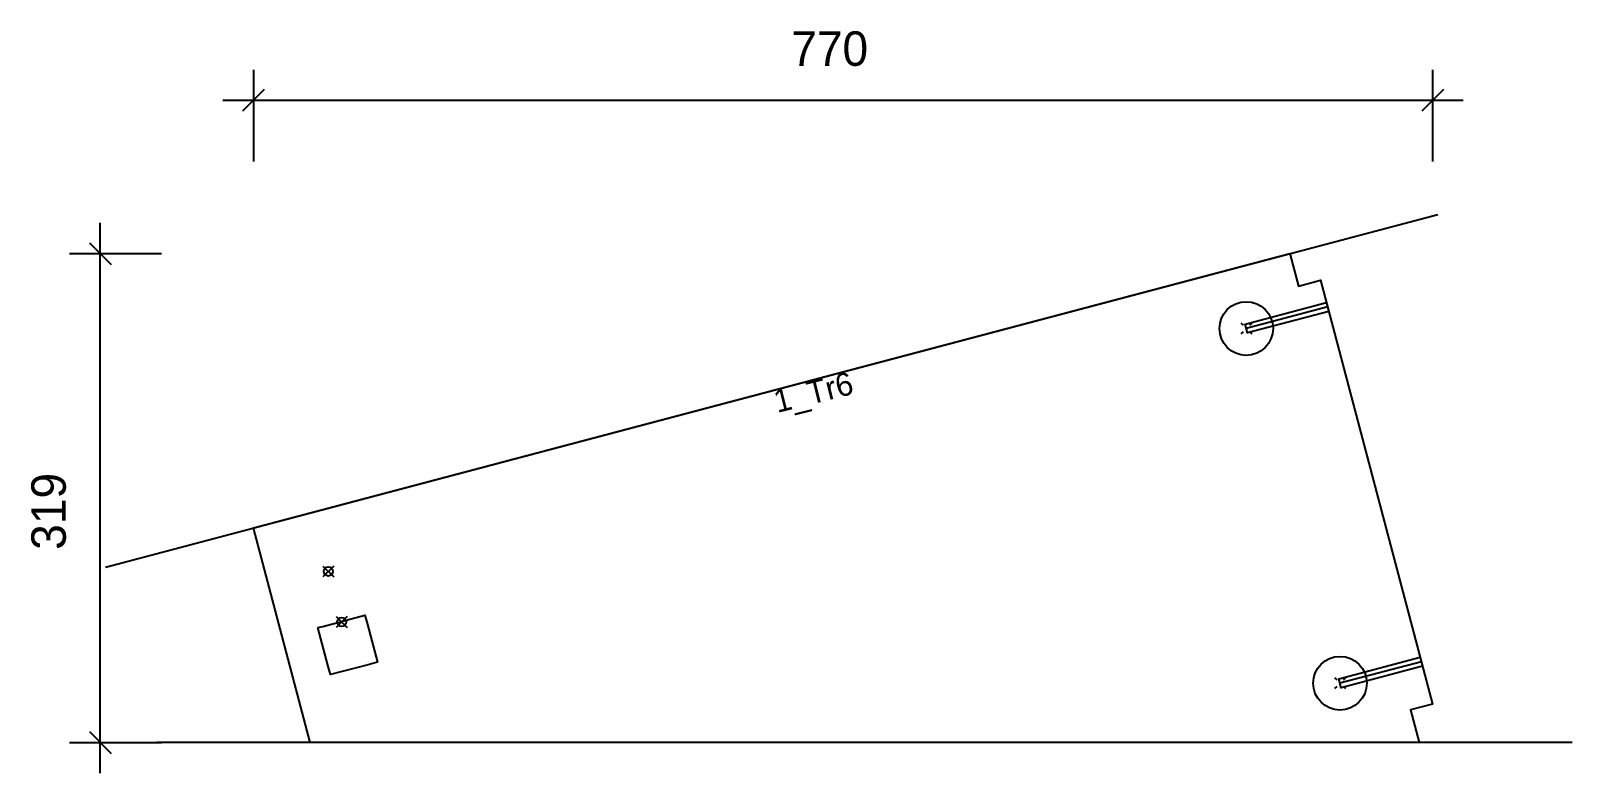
# Model space of a CAD drawing. Header units: millimetres. Extents: x -145 to 861, y -20 to 464.
import ezdxf
from ezdxf.enums import TextEntityAlignment as Align

# ---------------------------------------------------------------- set-up
doc = ezdxf.new("R2010")
doc.units = ezdxf.units.MM
for name, color, linetype in [('CONTOUR', 7, 'CONTINUOUS'), ('CUT_', 7, 'CONTINUOUS'), ('DIMLINES', 7, 'CONTINUOUS'), ('DIMLINESTEXT', 7, 'CONTINUOUS'), ('DRILLINGSOTHER', 7, 'CONTINUOUS'), ('DRILLINGSSIDE', 7, 'CONTINUOUS'), ('EXTRATREADBACKPROFILELINES', 7, 'CONTINUOUS'), ('EXTRATREADBACKPROFILELINESTEXT', 7, 'CONTINUOUS'), ('EXTRATREADFRONTPROFILELINES', 7, 'CONTINUOUS')]:
    doc.layers.add(name, color=color, linetype=linetype)

msp = doc.modelspace()

# ---------------------------------------------------------------- linework, layer by layer
at = {"layer": 'CONTOUR', "color": 0, "linetype": '0'}
msp.add_lwpolyline([(676.739, 319.027), (682.363, 297.758), (696.865, 301.593), (769.978, 25.104), (755.477, 21.269), (761.101, 0), (37.04, 0), (0, 140.074), (676.739, 319.027)], dxfattribs=at)
at = {"layer": 'CUT_', "color": 1, "linetype": '1'}
msp.add_lwpolyline([(42.169, 74.975), (45.238, 75.787), (57.516, 79.033), (60.586, 79.845), (72.864, 83.092), (74.487, 76.953), (80.98, 52.397), (74.841, 50.774), (50.286, 44.28), (48.662, 50.419), (42.169, 74.975)], dxfattribs=at)
at = {"layer": 'DIMLINES', "color": 0}
for p, q in [((0, 439.027), (0, 379.027)), ((769.978, 439.027), (769.978, 379.027)), ((7.071, 426.098), (-7.071, 411.956)), ((777.049, 426.098), (762.907, 411.956)), ((-20, 419.027), (789.978, 419.027)), ((-100, -20), (-100, 339.027)), ((-107.071, 326.098), (-92.929, 311.956)), ((-120, 319.027), (-60, 319.027)), ((-120, 0), (-60, 0)), ((-107.071, 7.071), (-92.929, -7.071))]:
    msp.add_line(p, q, dxfattribs=at)
at = {"layer": 'DRILLINGSOTHER', "color": 3}
for p, q in [((644.76, 273.666), (646.174, 272.252)), ((651.83, 273.666), (650.416, 272.252)), ((646.173, 268.009), (644.759, 266.595)), ((650.415, 268.009), (651.829, 266.595)), ((52.432, 115.165), (45.361, 108.094)), ((45.362, 115.165), (52.431, 108.094)), ((61.148, 82.206), (54.077, 75.135)), ((54.078, 82.206), (61.147, 75.135)), ((705.966, 42.206), (707.379, 40.792)), ((713.036, 42.206), (711.621, 40.792)), ((707.379, 36.549), (705.965, 35.135)), ((711.621, 36.549), (713.035, 35.135))]:
    msp.add_line(p, q, dxfattribs=at)
for centre, radius in [((648.294, 270.131), 17.5), ((48.897, 111.629), 3), ((57.612, 78.671), 3), ((709.5, 38.671), 17.5)]:
    msp.add_circle(centre, radius, dxfattribs=at)
at = {"layer": 'DRILLINGSSIDE', "color": 3}
for p, q in [((701.467, 284.191), (648.294, 270.131)), ((762.672, 52.731), (709.5, 38.671))]:
    msp.add_line(p, q, dxfattribs=at)
at = {"layer": 'DRILLINGSSIDE', "color": 3, "linetype": '3'}
for points in [[(702.233, 281.291), (649.061, 267.23), (647.527, 273.031), (700.7, 287.092)], [(763.439, 49.831), (710.267, 35.77), (708.733, 41.571), (761.906, 55.632)]]:
    msp.add_lwpolyline(points, dxfattribs=at)
at = {"layer": 'EXTRATREADBACKPROFILELINES', "color": 2}
msp.add_line((-96.677, 114.51), (773.416, 344.592), dxfattribs=at)
at = {"layer": 'EXTRATREADFRONTPROFILELINES', "color": 2}
msp.add_line((861.101, 0), (-62.96, 0), dxfattribs=at)

# ---------------------------------------------------------------- texts
at = {"layer": 'DIMLINESTEXT'}
msp.add_text('770', height=22.5, dxfattribs=at).set_placement((351.184, 464.027), align=Align.TOP_LEFT)
msp.add_text('319', height=22.5, rotation=90, dxfattribs=at).set_placement((-145, 125.709), align=Align.TOP_LEFT)
at = {"layer": 'EXTRATREADBACKPROFILELINESTEXT'}
msp.add_text('1_Tr6', height=15, rotation=374, dxfattribs=at).set_placement((338.37, 229.551), align=Align.TOP_LEFT)

doc.saveas('drawing.dxf')
